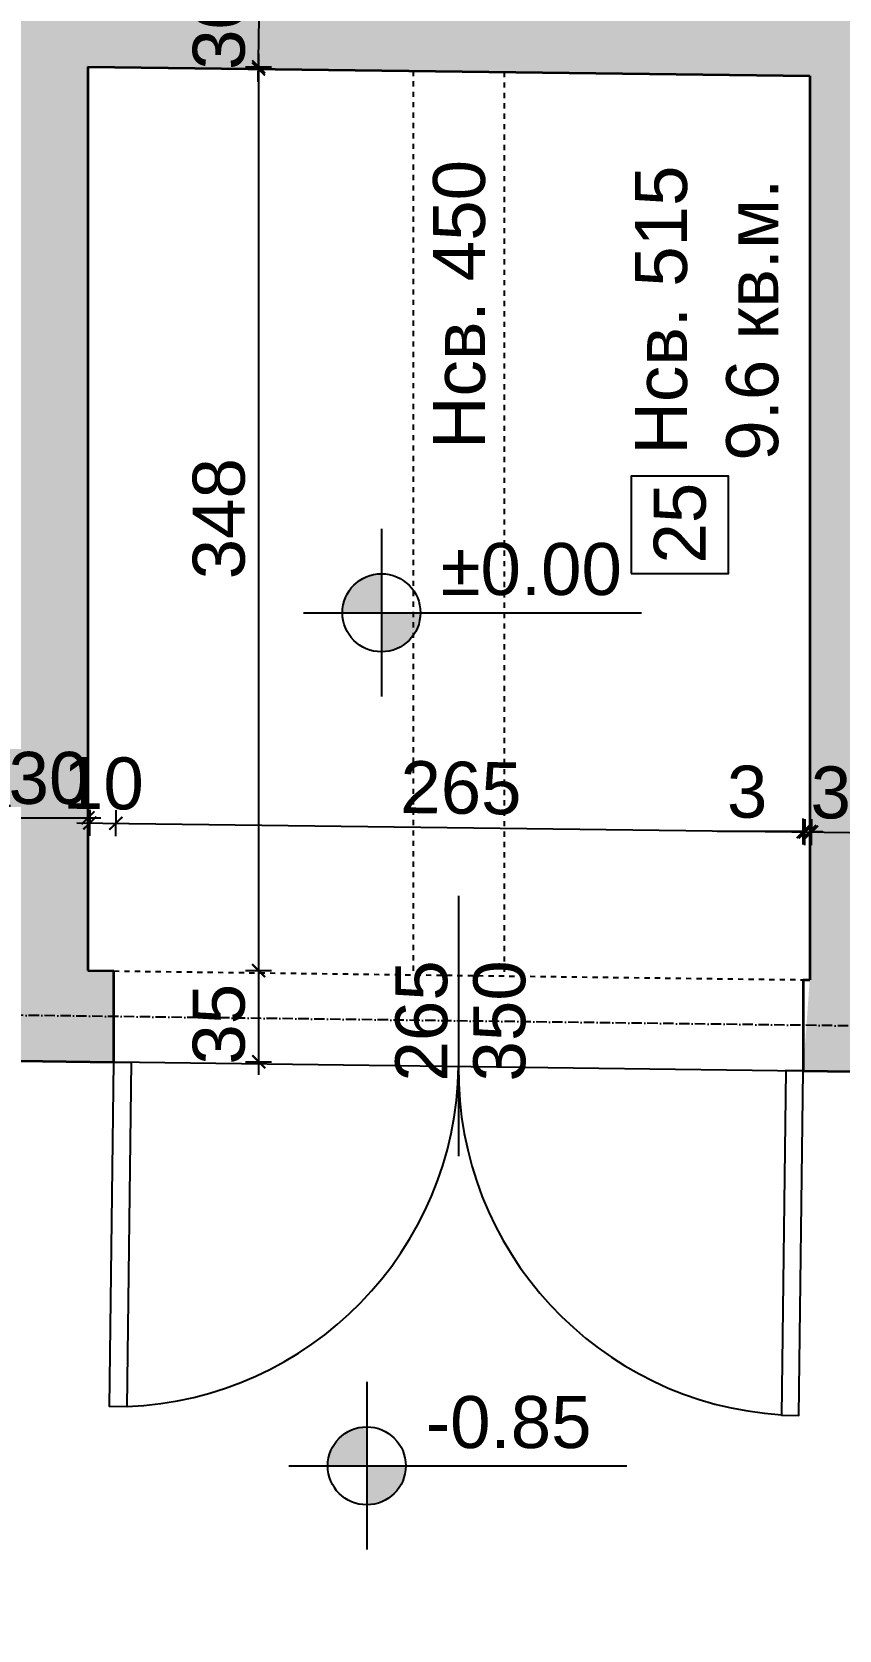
# Model space of a CAD drawing. Header units: inches. Extents: x -72385 to 39588, y -6525 to 66685.
# Drawn here: x -51999 to -51689, y 22069 to 22684 of the extents above; entities that cross this region are included whole.
import ezdxf

# ---------------------------------------------------------------- set-up
doc = ezdxf.new("R2010")
doc.units = ezdxf.units.IN
doc.header["$MEASUREMENT"] = 0
doc.linetypes.add('DashDot', pattern=[0.6, 0.4, -0.1, 0, -0.1])
doc.linetypes.add('Hidden', pattern=[0.4, 0.2, -0.2])
for name, color, linetype, lineweight in [('Врати', 251, 'Continuous', 25), ('Изгледни линии', 253, 'Continuous', 25), ('Надписи Hсв', 252, 'Continuous', 25), ('Надписи врати', 252, 'Continuous', 25), ('Надписи коти външни', 252, 'Continuous', 25), ('Надписи коти вътрешни', 252, 'Continuous', 25), ('Надписи нива', 252, 'Continuous', 25), ('Надписи номера на пом.', 252, 'Continuous', 25), ('Надписи площ', 252, 'Continuous', 25), ('Оси', 252, 'DashDot', 25), ('Пунктир', 253, 'Hidden', 25), ('Разрезни линии', 7, 'Continuous', 35), ('Щрих стени', 254, 'Continuous', 25)]:
    doc.layers.add(name, color=color, linetype=linetype, lineweight=lineweight)
doc.styles.add('Arial Regular', font='arial.ttf')
doc.styles.get("Standard").update_dxf_attribs({"font": 'arial.ttf'})
doc.dimstyles.new('Annotative', dxfattribs={"dimscale": 0, "dimtxt": 20, "dimasz": 5, "dimexe": 5, "dimexo": 5, "dimgap": 5, "dimtad": 1, "dimdec": 0, "dimzin": 0, "dimdsep": 46, "dimtxsty": 'Standard', "dimblk": 'ARCHTICK', "dimcen": 5, "dimdle": 5, "dimadec": 0, "dimazin": 0, "dimtfac": 1, "dimtdec": 0, "dimtofl": 0, "dimtmove": 0, "dimatfit": 3, "dimldrblk": 'ARCHTICK', "dimfxl": 5, "dimfxlon": 1, "dimtolj": 1, "dimtzin": 0, "dimarcsym": 1})

# ---------------------------------------------------------------- blocks, each defined once
blk = doc.blocks.new('_ArchTick')
at = {"color": 0, "linetype": 'ByBlock', "const_width": 0.15}
blk.add_lwpolyline([(-0.5, -0.5), (0.5, 0.5)], dxfattribs=at)
blk = doc.blocks.new('*D2516')
at = {"layer": 'Defpoints', "color": 0, "ltscale": 50, "transparency": 16777216}
for p in [(-51701.61, 22376.31), (-51967.34, 22322.89), (-51702.34, 22319.51)]:
    blk.add_point(p, dxfattribs=at)
at = {"layer": 'Надписи коти вътрешни', "color": 0, "lineweight": -2, "ltscale": 50, "transparency": 16777216}
for p, q in [((-51966.68, 22374.68), (-51966.55, 22384.68)), ((-51971.61, 22379.75), (-51696.61, 22376.25)), ((-51701.68, 22371.31), (-51701.55, 22381.31))]:
    blk.add_line(p, q, dxfattribs=at)
at = {"layer": 'Надписи коти вътрешни', "color": 0, "lineweight": -2, "ltscale": 50, "transparency": 16777216, "xscale": 5, "yscale": 5, "zscale": 5}
for p, rotation in [((-51966.61, 22379.68), 179.2706286525463), ((-51701.61, 22376.31), 359.2706286525462)]:
    blk.add_blockref('_ArchTick', p, dxfattribs=dict(at, rotation=rotation))
at = {"layer": 'Надписи коти вътрешни', "color": 0, "ltscale": 50, "transparency": 16777216, "insert": (-51833.92, 22393.21), "char_height": 20, "attachment_point": 5, "rotation": 359.27063}
blk.add_mtext('\\A1;265', dxfattribs=at)
blk = doc.blocks.new('*D4096')
at = {"layer": 'Defpoints', "color": 0, "ltscale": 50, "transparency": 16777216}
for p in [(-51702.34, 22376.47), (-51702.34, 22319.51), (-51699.84, 22319.48)]:
    blk.add_point(p, dxfattribs=at)
at = {"layer": 'Надписи коти вътрешни', "color": 0, "lineweight": -2, "ltscale": 50, "transparency": 16777216}
for p, q in [((-51702.34, 22371.47), (-51702.34, 22381.47)), ((-51699.84, 22371.47), (-51699.84, 22381.47)), ((-51702.34, 22376.47), (-51735.43, 22376.47)), ((-51699.84, 22376.47), (-51694.84, 22376.47))]:
    blk.add_line(p, q, dxfattribs=at)
at = {"layer": 'Надписи коти вътрешни', "color": 0, "lineweight": -2, "ltscale": 50, "transparency": 16777216, "xscale": 5, "yscale": 5, "zscale": 5}
blk.add_blockref('_ArchTick', (-51702.34, 22376.47), dxfattribs=at)
at = {"layer": 'Надписи коти вътрешни', "color": 0, "lineweight": -2, "ltscale": 50, "transparency": 16777216, "xscale": 5, "yscale": 5, "zscale": 5, "rotation": 180}
blk.add_blockref('_ArchTick', (-51699.84, 22376.47), dxfattribs=at)
at = {"layer": 'Надписи коти вътрешни', "color": 0, "ltscale": 50, "transparency": 16777216, "insert": (-51723.89, 22391.69), "char_height": 20, "attachment_point": 5}
blk.add_mtext('\\A1;3', dxfattribs=at)
blk = doc.blocks.new('*D2517')
at = {"layer": 'Defpoints', "color": 0, "ltscale": 50, "transparency": 16777216}
for p in [(-51966.61, 22379.68), (-51977.34, 22323.02), (-51967.34, 22322.89)]:
    blk.add_point(p, dxfattribs=at)
at = {"layer": 'Надписи коти вътрешни', "color": 0, "lineweight": -2, "ltscale": 50, "transparency": 16777216}
for p, q in [((-51976.68, 22374.81), (-51976.55, 22384.81)), ((-51966.68, 22374.68), (-51966.55, 22384.68)), ((-51981.61, 22379.87), (-51961.61, 22379.62))]:
    blk.add_line(p, q, dxfattribs=at)
at = {"layer": 'Надписи коти вътрешни', "color": 0, "lineweight": -2, "ltscale": 50, "transparency": 16777216, "xscale": 5, "yscale": 5, "zscale": 5}
for p, rotation in [((-51976.61, 22379.81), 179.2706286525463), ((-51966.61, 22379.68), 359.2706286525462)]:
    blk.add_blockref('_ArchTick', p, dxfattribs=dict(at, rotation=rotation))
at = {"layer": 'Надписи коти вътрешни', "color": 0, "ltscale": 50, "transparency": 16777216, "insert": (-51971.42, 22394.96), "char_height": 20, "attachment_point": 5, "rotation": 359.27063}
blk.add_mtext('\\A1;10', dxfattribs=at)
blk = doc.blocks.new('*D2518')
at = {"layer": 'Defpoints', "color": 0, "ltscale": 50, "transparency": 16777216}
for p in [(-51977.34, 22670.54), (-51977.34, 22323.02), (-51911.72, 22323.02)]:
    blk.add_point(p, dxfattribs=at)
at = {"layer": 'Надписи коти вътрешни', "color": 0, "lineweight": -2, "ltscale": 50, "transparency": 16777216}
for p, q in [((-51911.72, 22675.54), (-51911.72, 22318.02)), ((-51916.72, 22670.54), (-51906.72, 22670.54)), ((-51916.72, 22323.02), (-51906.72, 22323.02))]:
    blk.add_line(p, q, dxfattribs=at)
at = {"layer": 'Надписи коти вътрешни', "color": 0, "lineweight": -2, "ltscale": 50, "transparency": 16777216, "xscale": 5, "yscale": 5, "zscale": 5}
for p, rotation in [((-51911.72, 22670.54), 90), ((-51911.72, 22323.02), 270)]:
    blk.add_blockref('_ArchTick', p, dxfattribs=dict(at, rotation=rotation))
at = {"layer": 'Надписи коти вътрешни', "color": 0, "ltscale": 50, "transparency": 16777216, "insert": (-51926.94, 22496.78), "char_height": 20, "attachment_point": 5, "rotation": 90}
blk.add_mtext('\\A1;348', dxfattribs=at)
blk = doc.blocks.new('*D4097')
at = {"layer": 'Defpoints', "color": 0, "ltscale": 50, "transparency": 16777216}
for p in [(-51817.34, 23018.53), (-51567.09, 23018.53), (-51817.34, 22320.98)]:
    blk.add_point(p, dxfattribs=at)
at = {"layer": 'Надписи коти вътрешни', "color": 0, "lineweight": -2, "ltscale": 50, "transparency": 16777216}
for p, q in [((-51567.09, 22315.98), (-51567.09, 23023.53)), ((-51572.09, 23018.53), (-51562.09, 23018.53)), ((-51572.09, 22320.98), (-51562.09, 22320.98))]:
    blk.add_line(p, q, dxfattribs=at)
at = {"layer": 'Надписи коти вътрешни', "color": 0, "lineweight": -2, "ltscale": 50, "transparency": 16777216, "xscale": 5, "yscale": 5, "zscale": 5}
for p, rotation in [((-51567.09, 23018.53), 90), ((-51567.09, 22320.98), 270)]:
    blk.add_blockref('_ArchTick', p, dxfattribs=dict(at, rotation=rotation))
at = {"layer": 'Надписи коти вътрешни', "color": 0, "ltscale": 50, "transparency": 16777216, "insert": (-51582.3, 22669.76), "char_height": 20, "attachment_point": 5, "rotation": 90}
blk.add_mtext('\\A1;698', dxfattribs=at)
blk = doc.blocks.new('*D6536')
at = {"layer": 'Defpoints', "color": 0, "ltscale": 50, "transparency": 16777216}
for p in [(-52317.34, 22292.34), (-51967.34, 22287.88), (-51971.57, 21955.41)]:
    blk.add_point(p, dxfattribs=at)
at = {"layer": 'Надписи коти външни', "color": 0, "lineweight": -2, "ltscale": 50, "transparency": 16777216}
for p, q in [((-52326.57, 21959.93), (-51966.57, 21955.35)), ((-52321.51, 21964.87), (-52321.63, 21954.87)), ((-51971.51, 21960.41), (-51971.63, 21950.41))]:
    blk.add_line(p, q, dxfattribs=at)
at = {"layer": 'Надписи коти външни', "color": 0, "lineweight": -2, "ltscale": 50, "transparency": 16777216, "xscale": 5, "yscale": 5, "zscale": 5}
for p, rotation in [((-52321.57, 21959.87), 179.2706286525474), ((-51971.57, 21955.41), 359.2706286525474)]:
    blk.add_blockref('_ArchTick', p, dxfattribs=dict(at, rotation=rotation))
at = {"layer": 'Надписи коти външни', "color": 0, "ltscale": 50, "transparency": 16777216, "insert": (-52146.38, 21972.86), "char_height": 20, "attachment_point": 5, "rotation": 359.27063}
blk.add_mtext('\\A1;350', dxfattribs=at)
blk = doc.blocks.new('*D6537')
at = {"layer": 'Defpoints', "color": 0, "ltscale": 50, "transparency": 16777216}
for p in [(-51967.34, 22287.88), (-51702.34, 22284.51), (-51706.57, 21952.04)]:
    blk.add_point(p, dxfattribs=at)
at = {"layer": 'Надписи коти външни', "color": 0, "lineweight": -2, "ltscale": 50, "transparency": 16777216}
for p, q in [((-51971.51, 21960.41), (-51971.63, 21950.41)), ((-51976.57, 21955.48), (-51701.57, 21951.97)), ((-51706.51, 21957.04), (-51706.63, 21947.04))]:
    blk.add_line(p, q, dxfattribs=at)
at = {"layer": 'Надписи коти външни', "color": 0, "lineweight": -2, "ltscale": 50, "transparency": 16777216, "xscale": 5, "yscale": 5, "zscale": 5}
for p, rotation in [((-51971.57, 21955.41), 179.2706286525478), ((-51706.57, 21952.04), 359.2706286525477)]:
    blk.add_blockref('_ArchTick', p, dxfattribs=dict(at, rotation=rotation))
at = {"layer": 'Надписи коти външни', "color": 0, "ltscale": 50, "transparency": 16777216, "insert": (-51838.88, 21968.94), "char_height": 20, "attachment_point": 5, "rotation": 359.27063}
blk.add_mtext('\\A1;265', dxfattribs=at)
blk = doc.blocks.new('*D6538')
at = {"layer": 'Defpoints', "color": 0, "ltscale": 50, "transparency": 16777216}
for p in [(-51702.34, 22284.51), (-51667.34, 22284.07), (-51671.57, 21951.59)]:
    blk.add_point(p, dxfattribs=at)
at = {"layer": 'Надписи коти външни', "color": 0, "lineweight": -2, "ltscale": 50, "transparency": 16777216}
for p, q in [((-51706.51, 21957.04), (-51706.63, 21947.04)), ((-51671.51, 21956.59), (-51671.63, 21946.59)), ((-51711.57, 21952.1), (-51666.57, 21951.53))]:
    blk.add_line(p, q, dxfattribs=at)
at = {"layer": 'Надписи коти външни', "color": 0, "lineweight": -2, "ltscale": 50, "transparency": 16777216, "xscale": 5, "yscale": 5, "zscale": 5}
for p, rotation in [((-51706.57, 21952.04), 179.2706286525463), ((-51671.57, 21951.59), 359.2706286525462)]:
    blk.add_blockref('_ArchTick', p, dxfattribs=dict(at, rotation=rotation))
at = {"layer": 'Надписи коти външни', "color": 0, "ltscale": 50, "transparency": 16777216, "insert": (-51688.88, 21967.03), "char_height": 20, "attachment_point": 5, "rotation": 359.27063}
blk.add_mtext('\\A1;35', dxfattribs=at)
blk = doc.blocks.new('*D6556')
at = {"layer": 'Defpoints', "color": 0, "ltscale": 10, "transparency": 16777216}
for p in [(-52317.34, 22292.34), (-41742.34, 22157.71), (-41747.84, 21725.25)]:
    blk.add_point(p, dxfattribs=at)
at = {"layer": 'Надписи коти външни', "color": 0, "lineweight": -2, "ltscale": 10, "transparency": 16777216}
for p, q in [((-52322.78, 21864.88), (-52322.91, 21854.88)), ((-52327.84, 21859.94), (-41742.84, 21725.19)), ((-41747.78, 21730.25), (-41747.91, 21720.25))]:
    blk.add_line(p, q, dxfattribs=at)
at = {"layer": 'Надписи коти външни', "color": 0, "lineweight": -2, "ltscale": 10, "transparency": 16777216, "xscale": 5, "yscale": 5, "zscale": 5}
for p, rotation in [((-52322.84, 21859.88), 179.2706286525472), ((-41747.84, 21725.25), 359.2706286525473)]:
    blk.add_blockref('_ArchTick', p, dxfattribs=dict(at, rotation=rotation))
at = {"layer": 'Надписи коти външни', "color": 0, "ltscale": 10, "transparency": 16777216, "insert": (-47035.15, 21807.77), "char_height": 20, "attachment_point": 5, "rotation": 359.27063}
blk.add_mtext('\\A1;10575', dxfattribs=at)
blk = doc.blocks.new('*D7342')
at = {"layer": 'Defpoints', "color": 0, "ltscale": 10, "transparency": 16777216}
for p in [(-51929.92, 22323.02), (-51929.92, 22288.01), (-51911.72, 22288.01)]:
    blk.add_point(p, dxfattribs=at)
at = {"layer": 'Надписи коти вътрешни', "color": 0, "lineweight": -2, "ltscale": 10, "transparency": 16777216}
for p, q in [((-51916.72, 22323.02), (-51906.72, 22323.02)), ((-51911.72, 22328.02), (-51911.72, 22283.01)), ((-51916.72, 22288.01), (-51906.72, 22288.01))]:
    blk.add_line(p, q, dxfattribs=at)
at = {"layer": 'Надписи коти вътрешни', "color": 0, "lineweight": -2, "ltscale": 10, "transparency": 16777216, "xscale": 5, "yscale": 5, "zscale": 5}
for p, rotation in [((-51911.72, 22323.02), 90), ((-51911.72, 22288.01), 270)]:
    blk.add_blockref('_ArchTick', p, dxfattribs=dict(at, rotation=rotation))
at = {"layer": 'Надписи коти вътрешни', "color": 0, "ltscale": 10, "transparency": 16777216, "insert": (-51926.94, 22302.41), "char_height": 20, "attachment_point": 5, "rotation": 90}
blk.add_mtext('\\A1;35', dxfattribs=at)
blk = doc.blocks.new('*D7370')
at = {"layer": 'Defpoints', "color": 0, "ltscale": 10, "transparency": 16777216}
for p in [(-51977.34, 22381.76), (-52007.34, 22323.4), (-51977.34, 22323.4)]:
    blk.add_point(p, dxfattribs=at)
at = {"layer": 'Надписи коти вътрешни', "color": 0, "lineweight": -2, "ltscale": 10, "transparency": 16777216}
for p, q in [((-52007.34, 22376.76), (-52007.34, 22386.76)), ((-51977.34, 22376.76), (-51977.34, 22386.76)), ((-52012.34, 22381.76), (-51972.34, 22381.76))]:
    blk.add_line(p, q, dxfattribs=at)
at = {"layer": 'Надписи коти вътрешни', "color": 0, "lineweight": -2, "ltscale": 10, "transparency": 16777216, "xscale": 5, "yscale": 5, "zscale": 5, "rotation": 180}
blk.add_blockref('_ArchTick', (-52007.34, 22381.76), dxfattribs=at)
at = {"layer": 'Надписи коти вътрешни', "color": 0, "lineweight": -2, "ltscale": 10, "transparency": 16777216, "xscale": 5, "yscale": 5, "zscale": 5}
blk.add_blockref('_ArchTick', (-51977.34, 22381.76), dxfattribs=at)
at = {"layer": 'Надписи коти вътрешни', "color": 0, "ltscale": 10, "transparency": 16777216, "insert": (-51992.34, 22396.98), "char_height": 20, "attachment_point": 5}
blk.add_mtext('\\A1;30', dxfattribs=at)
blk = doc.blocks.new('*D7371')
at = {"layer": 'Defpoints', "color": 0, "ltscale": 10, "transparency": 16777216}
for p in [(-51669.11, 22375.9), (-51699.84, 22319.48), (-51669.84, 22319.1)]:
    blk.add_point(p, dxfattribs=at)
at = {"layer": 'Надписи коти вътрешни', "color": 0, "lineweight": -2, "ltscale": 10, "transparency": 16777216}
for p, q in [((-51699.18, 22371.28), (-51699.05, 22381.28)), ((-51669.18, 22370.9), (-51669.05, 22380.89)), ((-51704.11, 22376.34), (-51664.11, 22375.83))]:
    blk.add_line(p, q, dxfattribs=at)
at = {"layer": 'Надписи коти вътрешни', "color": 0, "lineweight": -2, "ltscale": 10, "transparency": 16777216, "xscale": 5, "yscale": 5, "zscale": 5}
for p, rotation in [((-51699.11, 22376.28), 179.2706286525879), ((-51669.11, 22375.9), 359.2706286525879)]:
    blk.add_blockref('_ArchTick', p, dxfattribs=dict(at, rotation=rotation))
at = {"layer": 'Надписи коти вътрешни', "color": 0, "ltscale": 10, "transparency": 16777216, "insert": (-51683.92, 22391.3), "char_height": 20, "attachment_point": 5, "rotation": 359.27063}
blk.add_mtext('\\A1;30', dxfattribs=at)
blk = doc.blocks.new('*D7372')
at = {"layer": 'Defpoints', "color": 0, "ltscale": 10, "transparency": 16777216}
for p in [(-51911.41, 22699.71), (-51892.78, 22699.47), (-51893.16, 22669.47)]:
    blk.add_point(p, dxfattribs=at)
at = {"layer": 'Надписи коти вътрешни', "color": 0, "lineweight": -2, "ltscale": 10, "transparency": 16777216}
for p, q in [((-51911.86, 22664.71), (-51911.35, 22704.71)), ((-51906.41, 22699.64), (-51916.41, 22699.77)), ((-51906.79, 22669.65), (-51916.79, 22669.77))]:
    blk.add_line(p, q, dxfattribs=at)
at = {"layer": 'Надписи коти вътрешни', "color": 0, "lineweight": -2, "ltscale": 10, "transparency": 16777216, "xscale": 5, "yscale": 5, "zscale": 5}
for p, rotation in [((-51911.41, 22699.71), 89.27062865256313), ((-51911.79, 22669.71), 269.2706286525631)]:
    blk.add_blockref('_ArchTick', p, dxfattribs=dict(at, rotation=rotation))
at = {"layer": 'Надписи коти вътрешни', "color": 0, "ltscale": 10, "transparency": 16777216, "insert": (-51926.82, 22684.9), "char_height": 20, "attachment_point": 5, "rotation": 89.27063}
blk.add_mtext('\\A1;30', dxfattribs=at)

msp = doc.modelspace()

# ---------------------------------------------------------------- hatches: boundary and pattern name
at = {"layer": 'Надписи нива', "ltscale": 50}
h = msp.add_hatch(color=256, dxfattribs=at)
h.dxf.hatch_style = 1
h.paths.add_polyline_path([(-51864.51, 22445.6, 0.414214), (-51849.51, 22460.6), (-51864.51, 22460.6)])
h.paths.add_polyline_path([(-51864.51, 22460.6), (-51864.51, 22475.6, 0.414214), (-51879.51, 22460.6)])
h = msp.add_hatch(color=256, dxfattribs=at)
h.dxf.hatch_style = 1
h.paths.add_polyline_path([(-51870.16, 22117.62, 0.414214), (-51855.16, 22132.62), (-51870.16, 22132.62)])
h.paths.add_polyline_path([(-51870.16, 22132.62), (-51870.16, 22147.62, 0.414214), (-51885.16, 22132.62)])
at = {"layer": 'Щрих стени', "ltscale": 10}
h = msp.add_hatch(color=256, dxfattribs=at)
h.dxf.hatch_style = 1
h.paths.add_polyline_path([(-51702.34, 24104.66), (-51802.34, 24105.93), (-51802.34, 24120.93), (-52317.34, 24127.49), (-52317.34, 24077.49), (-52272.34, 24076.91), (-52272.34, 24091.91), (-51702.34, 24084.66)])
h.paths.add_polyline_path([(-52257.34, 23904.21), (-52272.34, 23904.4), (-52272.34, 24016.91), (-52317.34, 24017.48), (-52317.34, 23319.92), (-52282.34, 23319.48), (-52282.34, 23494.49), (-52262.34, 23494.24), (-52262.34, 23544.24), (-52272.34, 23544.37), (-52272.34, 23874.4), (-52257.34, 23874.21)])
h.paths.add_polyline_path([(-51677.34, 23756.81), (-52152.34, 23762.86), (-52152.34, 23492.84), (-52057.33, 23491.63), (-52056.95, 23521.63), (-52122.34, 23522.46), (-52122.34, 23732.48), (-51887.34, 23729.48), (-51887.34, 23519.47), (-51956.95, 23520.35), (-51957.33, 23490.35), (-51847.34, 23488.95), (-51846.96, 23518.95), (-51857.34, 23519.08), (-51857.34, 23729.1), (-51707.34, 23727.19), (-51707.34, 23517.17), (-51716.96, 23517.3), (-51717.34, 23487.3), (-51409.84, 23483.39), (-51409.84, 23453.33), (-51397.34, 23453.17), (-51397.34, 23428.17), (-51367.34, 23427.79), (-51367.34, 23452.79), (-51359.84, 23452.7), (-51359.84, 23482.75), (-51169.84, 23480.33), (-51169.84, 23510.33), (-51329.81, 23512.37), (-51329.81, 23542.32), (-51409.84, 23543.34), (-51409.84, 23513.39), (-51537.34, 23515.01), (-51537.34, 24082.56), (-51402.34, 24080.84), (-51402.34, 24035.83), (-51367.34, 24035.39), (-51367.34, 24115.4), (-51612.34, 24118.51), (-51612.34, 24083.51), (-51567.34, 24082.94), (-51567.34, 23895.42), (-52157.34, 23902.93), (-52157.34, 23872.93), (-51567.34, 23865.42), (-51567.34, 23515.39), (-51677.34, 23516.79)])
h.paths.add_polyline_path([(-51067.34, 24111.58), (-51102.34, 24112.02), (-51102.34, 24077.02), (-51067.34, 24076.57)])
h.paths.add_polyline_path([(-50767.34, 24107.76), (-50802.34, 24108.2), (-50802.34, 24028.2), (-50799.84, 24028.16), (-50799.84, 23928.16), (-50769.84, 23927.77), (-50769.84, 24027.78), (-50767.34, 24027.75)])
h.paths.add_polyline_path([(-49559.84, 23489.84), (-49559.84, 23519.79), (-49609.84, 23520.43), (-49609.84, 23490.47), (-50159.84, 23497.47), (-50159.84, 23527.43), (-50209.84, 23528.06), (-50209.84, 23498.11), (-50759.84, 23505.11), (-50759.84, 23535.07), (-50769.84, 23535.19), (-50769.84, 23837.77), (-50799.84, 23838.15), (-50799.84, 23535.58), (-50809.84, 23535.7), (-50809.84, 23505.75), (-51009.84, 23508.3), (-51009.84, 23478.29), (-50809.84, 23475.75), (-50809.84, 23445.7), (-50759.84, 23445.06), (-50759.84, 23475.11), (-50209.84, 23468.11), (-50209.84, 23438.06), (-50159.84, 23437.42), (-50159.84, 23467.47), (-49634.84, 23460.79), (-49634.84, 23430.74), (-49609.84, 23430.42), (-49559.84, 23429.78), (-49559.84, 23459.83), (-49009.84, 23452.83), (-49009.84, 23422.78), (-48999.84, 23422.65), (-48999.84, 23397.65), (-48969.84, 23397.27), (-48969.84, 23422.27), (-48959.84, 23422.14), (-48959.84, 23452.2), (-48409.84, 23445.19), (-48409.84, 23415.14), (-48359.84, 23414.51), (-48359.84, 23444.56), (-48134.84, 23441.69), (-48134.84, 23471.69), (-48359.84, 23474.56), (-48359.84, 23504.51), (-48409.84, 23505.15), (-48409.84, 23475.2), (-48959.84, 23482.2), (-48959.84, 23512.15), (-49009.84, 23512.79), (-49009.84, 23482.83)])
h.paths.add_polyline_path([(-52517.34, 23279.72), (-52527.34, 23279.72), (-52527.34, 23259.72), (-52517.34, 23259.72)])
h.paths.add_polyline_path([(-52517.34, 23059.72), (-52527.34, 23059.72), (-52527.34, 23039.72), (-52517.34, 23039.72)])
h.paths.add_polyline_path([(-52267.34, 23054.27), (-52317.34, 23054.9), (-52317.34, 23019.9), (-52282.34, 23019.45), (-52282.34, 23024.45), (-52267.34, 23024.26)])
h.paths.add_polyline_path([(-51517.34, 23044.72), (-52167.34, 23052.99), (-52167.34, 23022.99), (-52007.34, 23020.95), (-52007.34, 22323.4), (-52152.34, 22325.24), (-52152.34, 22290.24), (-51967.34, 22287.88), (-51967.34, 22322.89), (-51977.34, 22323.02), (-51977.34, 22670.54), (-51699.84, 22667.01), (-51699.84, 22319.48), (-51702.34, 22284.51), (-51667.34, 22284.07), (-51667.34, 22319.07), (-51669.84, 22319.1), (-51669.84, 22696.63), (-51977.34, 22700.55), (-51977.34, 23020.57), (-51517.34, 23014.72)])
h.paths.add_polyline_path([(-52282.34, 22754.45), (-52317.34, 22754.9), (-52317.34, 22292.34), (-52252.34, 22291.51), (-52252.34, 22326.52), (-52282.34, 22326.9)])
h.paths.add_polyline_path([(-51367.34, 22852.79), (-51347.34, 22852.54), (-51347.34, 22892.54), (-51367.34, 22892.8), (-51367.34, 23182.82), (-51162.34, 23180.21), (-51162.34, 23210.21), (-51367.34, 23212.82), (-51367.34, 23277.78), (-51397.34, 23278.16), (-51397.34, 23043.19), (-51417.34, 23043.44), (-51417.34, 23013.44), (-51397.34, 23013.19), (-51397.34, 22943.18), (-51409.84, 22943.34), (-51409.84, 22853.33), (-51397.34, 22853.17), (-51397.34, 22360.63), (-51402.34, 22360.7), (-51402.34, 22280.69), (-51367.34, 22280.25)])

# ---------------------------------------------------------------- linework, layer by layer
at = {"layer": 'Врати', "ltscale": 50}
for points in [[(-51967.34, 22287.88), (-51960.71, 22287.8), (-51962.4, 22155.3), (-51969.02, 22155.38)], [(-51702.34, 22284.51), (-51708.96, 22284.6), (-51710.65, 22152.1), (-51704.02, 22152.01)]]:
    msp.add_lwpolyline(points, close=True, dxfattribs=at)
for centre, start, end in [((-51967.34, 22287.88), 272.13661, 359.27063), ((-51702.34, 22284.51), 179.27063, 266.40464)]:
    msp.add_arc(centre, 132.51, start, end, dxfattribs=at)
at = {"layer": 'Изгледни линии', "ltscale": 50}
msp.add_line((-51967.34, 22287.93), (-51702.34, 22284.55), dxfattribs=at)
at = {"layer": 'Надписи врати', "ltscale": 50}
msp.add_line((-51834.69, 22251.72), (-51834.69, 22351.72), dxfattribs=at)
at = {"layer": 'Надписи нива', "ltscale": 50}
for p, q in [((-51864.51, 22492.92), (-51864.51, 22428.41)), ((-51894.51, 22460.6), (-51764.51, 22460.6)), ((-51870.16, 22164.94), (-51870.16, 22100.43)), ((-51900.16, 22132.62), (-51770.16, 22132.62))]:
    msp.add_line(p, q, dxfattribs=at)
for centre in [(-51864.51, 22460.6), (-51870.16, 22132.62)]:
    msp.add_circle(centre, 15, dxfattribs=at)
at = {"layer": 'Надписи номера на пом.', "ltscale": 50}
msp.add_lwpolyline([(-51768.51, 22475.68), (-51731.01, 22475.68), (-51731.01, 22513.18), (-51768.51, 22513.18)], close=True, dxfattribs=at)
at = {"layer": 'Оси', "ltscale": 10}
msp.add_line((-39839.84, 22151), (-52799.84, 22315.98), dxfattribs=at)
at = {"layer": 'Пунктир', "ltscale": 10}
for p, q in [((-51852.34, 22668.95), (-51852.34, 22321.42)), ((-51817.34, 22668.51), (-51817.34, 22320.98)), ((-51967.34, 22322.89), (-51702.34, 22319.51))]:
    msp.add_line(p, q, dxfattribs=at)
at = {"layer": 'Разрезни линии', "ltscale": 50}
for p, q in [((-51977.34, 22670.54), (-51699.84, 22667.01)), ((-51977.34, 22670.54), (-51977.34, 22323.02)), ((-51699.84, 22667.01), (-51699.84, 22319.48)), ((-51977.34, 22323.02), (-51967.34, 22322.89)), ((-51967.34, 22287.88), (-51967.34, 22322.89)), ((-51702.34, 22319.51), (-51699.84, 22319.48)), ((-51702.34, 22319.51), (-51702.34, 22284.51)), ((-52152.34, 22290.24), (-51967.34, 22287.88)), ((-51702.34, 22284.51), (-51667.34, 22284.07))]:
    msp.add_line(p, q, dxfattribs=at)

# ---------------------------------------------------------------- texts
at = {"layer": 'Надписи Hсв', "ltscale": 100, "char_height": 20, "width": 180.4891, "attachment_point": 1, "rotation": 90, "style": 'Arial Regular'}
for s, insert in [('\\pxt8;Hсв. 450', (-51844.69, 22523.59)), ('\\pxt8;Hсв. 515', (-51767.01, 22521.44))]:
    msp.add_mtext(s, dxfattribs=dict(at, insert=insert))
at = {"layer": 'Надписи врати', "ltscale": 100, "char_height": 20, "width": 180.4891, "attachment_point": 1, "rotation": 90, "style": 'Arial Regular'}
for s, insert in [('265', (-51859.2, 22280.38)), ('350', (-51829.2, 22280.38))]:
    msp.add_mtext(s, dxfattribs=dict(at, insert=insert))
at = {"layer": 'Надписи нива', "ltscale": 100, "char_height": 20, "width": 180.4891, "attachment_point": 1, "style": 'Arial Regular'}
for s, insert in [('±0.00', (-51841.75, 22487.44)), ('-0.85', (-51847.4, 22159.46))]:
    msp.add_mtext(s, dxfattribs=dict(at, insert=insert))
at = {"layer": 'Надписи номера на пом.', "ltscale": 100, "insert": (-51759.82, 22404.82), "char_height": 20, "width": 180.4891, "attachment_point": 1, "rotation": 90, "style": 'Arial Regular'}
msp.add_mtext('\\pxqc;25', dxfattribs=at)
at = {"layer": 'Надписи площ', "ltscale": 100, "insert": (-51731.95, 22519.07), "char_height": 20, "width": 180.4891, "attachment_point": 1, "rotation": 90, "style": 'Arial Regular'}
msp.add_mtext('9.6 кв.м.', dxfattribs=at)

# ---------------------------------------------------------------- dimensions: what is measured, and where the dimension line sits
at = {"layer": 'Надписи коти външни', "ltscale": 10}
dim = msp.add_aligned_dim(p1=(-52317.34, 22292.34), p2=(-41742.34, 22157.71), distance=-432.5, text='10575', dimstyle='Annotative', override={"dimscale": 0, "dimtix": 0, "dimtofl": 0, "dimtmove": 0, "dimatfit": 3}, dxfattribs=at)
dim.commit()
dim.dimension.update_dxf_attribs({"geometry": '*D6556', "text_midpoint": (-47035.15, 21807.77)})
at = {"layer": 'Надписи коти външни', "ltscale": 50}
for p1, p2, picture, middle in [((-52317.34, 22292.34), (-51967.34, 22287.88), '*D6536', (-52146.38, 21972.86)), ((-51967.34, 22287.88), (-51702.34, 22284.51), '*D6537', (-51838.88, 21968.94))]:
    dim = msp.add_aligned_dim(p1=p1, p2=p2, distance=-332.5, dimstyle='Annotative', override={"dimscale": 0, "dimtix": 0, "dimtofl": 0, "dimtmove": 0, "dimatfit": 3}, dxfattribs=at)
    dim.commit()
    dim.dimension.update_dxf_attribs({"geometry": picture, "text_midpoint": middle})
dim = msp.add_linear_dim(base=(-51671.57, 21951.59), p1=(-51702.34, 22284.51), p2=(-51667.34, 22284.07), angle=359.27063, dimstyle='Annotative', override={"dimscale": 0, "dimtix": 0, "dimtofl": 0, "dimtmove": 0, "dimatfit": 3}, dxfattribs=at)
dim.commit()
dim.dimension.update_dxf_attribs({"geometry": '*D6538', "text_midpoint": (-51689.07, 21951.82), "dimtype": 129})
at = {"layer": 'Надписи коти вътрешни', "ltscale": 50}
for p1, p2, distance, picture, middle in [((-51817.34, 22320.98), (-51817.34, 23018.53), -250.25, '*D4097', (-51582.3, 22669.76)), ((-51977.34, 22670.54), (-51977.34, 22323.02), 65.62, '*D2518', (-51926.94, 22496.78)), ((-51967.34, 22322.89), (-51702.34, 22319.51), 56.8, '*D2516', (-51833.92, 22393.21))]:
    dim = msp.add_aligned_dim(p1=p1, p2=p2, distance=distance, dimstyle='Annotative', override={"dimscale": 0, "dimtix": 0, "dimtofl": 0, "dimtmove": 0, "dimatfit": 3}, dxfattribs=at)
    dim.commit()
    dim.dimension.update_dxf_attribs({"geometry": picture, "text_midpoint": middle})
at = {"layer": 'Надписи коти вътрешни', "ltscale": 10}
for base, p1, p2, angle, picture, middle in [((-51911.41, 22699.71), (-51893.16, 22669.47), (-51892.78, 22699.47), 89.27063, '*D7372', (-51911.6, 22684.71)), ((-51977.34, 22381.76), (-52007.34, 22323.4), (-51977.34, 22323.4), 0, '*D7370', (-51992.34, 22381.76)), ((-51669.11, 22375.9), (-51699.84, 22319.48), (-51669.84, 22319.1), 359.27063, '*D7371', (-51684.11, 22376.09)), ((-51911.72, 22288.01), (-51929.92, 22323.02), (-51929.92, 22288.01), 270, '*D7342', (-51911.72, 22302.41))]:
    dim = msp.add_linear_dim(base=base, p1=p1, p2=p2, angle=angle, dimstyle='Annotative', override={"dimscale": 0, "dimtix": 0, "dimtofl": 0, "dimtmove": 0, "dimatfit": 3}, dxfattribs=at)
    dim.commit()
    dim.dimension.update_dxf_attribs({"geometry": picture, "text_midpoint": middle, "dimtype": 129})
at = {"layer": 'Надписи коти вътрешни', "ltscale": 50}
dim = msp.add_linear_dim(base=(-51966.61, 22379.68), p1=(-51977.34, 22323.02), p2=(-51967.34, 22322.89), angle=359.27063, dimstyle='Annotative', override={"dimscale": 0, "dimtix": 0, "dimtofl": 0, "dimtmove": 0, "dimatfit": 3}, dxfattribs=at)
dim.commit()
dim.dimension.update_dxf_attribs({"geometry": '*D2517', "text_midpoint": (-51971.61, 22379.75), "dimtype": 129})
dim = msp.add_linear_dim(base=(-51702.33731907, 22376.47176851), p1=(-51699.83731907, 22319.48236431), p2=(-51702.33731907, 22319.51419086), dimstyle='Annotative', override={"dimscale": 0, "dimtix": 0, "dimtofl": 0, "dimtmove": 0, "dimatfit": 3}, dxfattribs=at)
dim.commit()
dim.dimension.update_dxf_attribs({"geometry": '*D4096', "text_midpoint": (-51723.88575018, 22391.69004954)})

doc.saveas('drawing.dxf')
